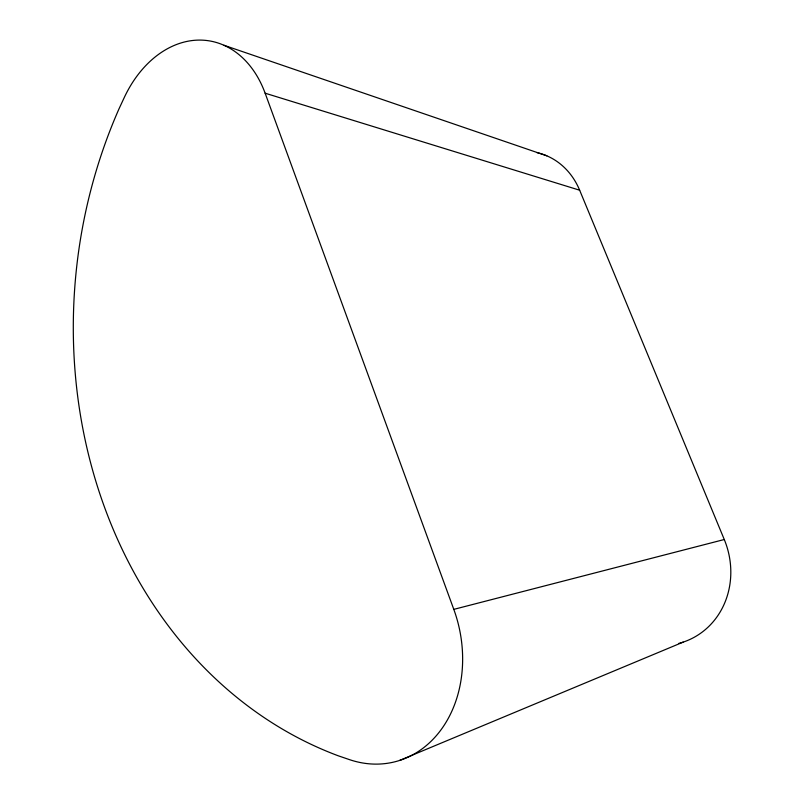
<?xml version="1.0" encoding="UTF-8"?>
<svg xmlns="http://www.w3.org/2000/svg" width="804" height="804" viewBox="0 0 804 804"><rect width="100%" height="100%" fill="white"/><g stroke="black" fill="none" stroke-linecap="round" stroke-linejoin="round"><path stroke-width="1.21" d="M399.648 760.423L683.159 642.125M579.654 190.216L265.129 93.194A108.259 79.968 -80.7 0 0 197.694 40.12A108.259 79.968 -80.7 0 0 124.138 97.807L119.052 108.741A466.863 396.714 -83.8 0 0 338.233 755.79L349.328 759.579A117.685 94.631 76.6 0 0 442.501 727.731A117.685 94.631 76.6 0 0 453.798 609.372L724.273 539.514L579.654 190.216A74.923 65.023 -75.1 0 0 536.881 152.599M223.924 45.255L546.82 155.825M265.129 93.194L453.798 609.372M724.273 539.514A79.495 72.782 66.5 0 1 678.626 643.461"/></g></svg>
